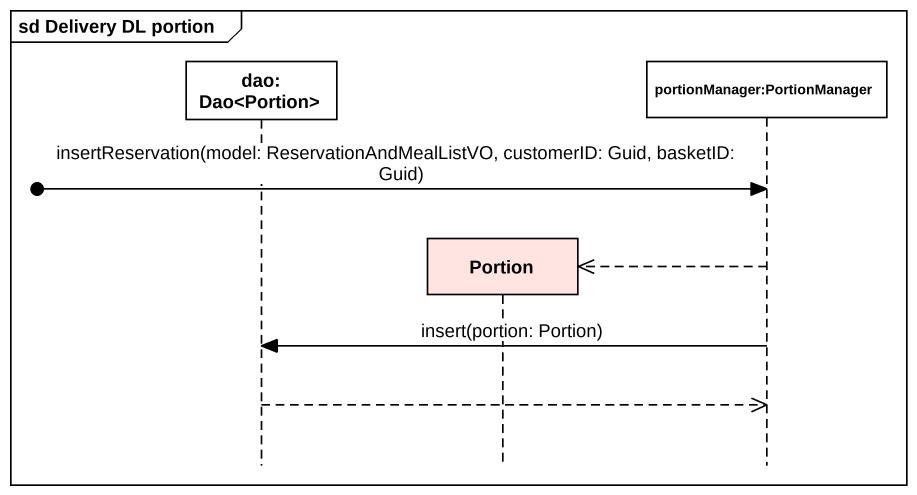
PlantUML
@startuml
mainframe sd Delivery DL portion
hide footbox
participant "dao: Dao<Portion>" as dao_Dao_Portion
participant Portion #FFE4E1
participant "portionManager:PortionManager" as portionManager

[o-> portionManager : insertReservation(model: ReservationAndMealListVO, customerID: Guid, basketID: Guid)
portionManager -->> Portion **
portionManager -> dao_Dao_Portion : insert(portion: Portion)
dao_Dao_Portion -->> portionManager
@enduml
